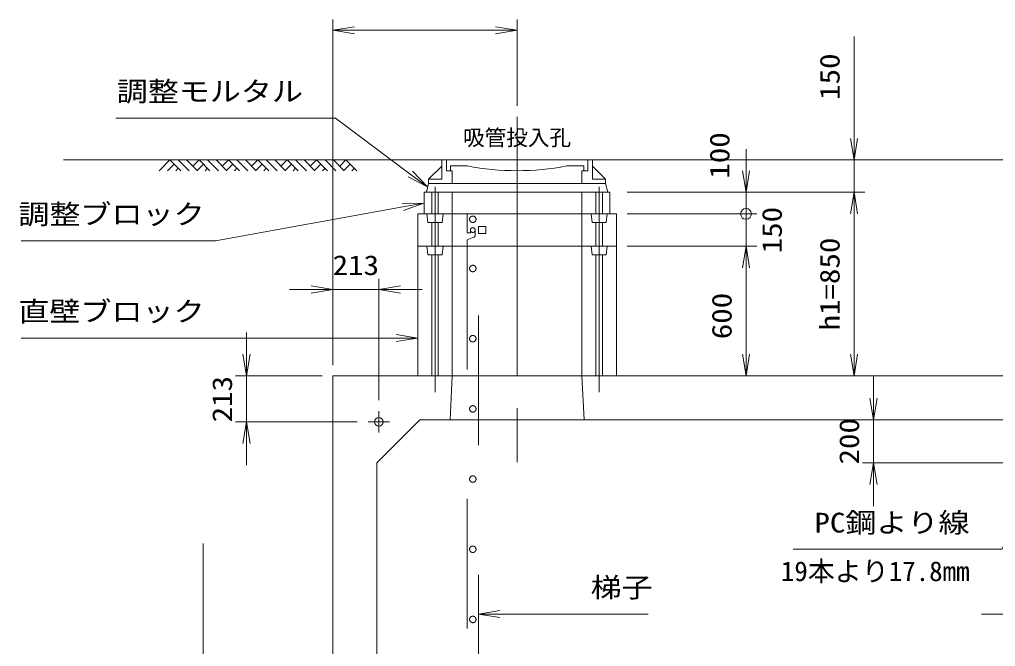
# Model space of a CAD drawing. Units: millimetres at full size. Extents: x 47000 to 89000, y 0 to 29700.
# Drawn here: x 65213 to 69732, y 13322 to 16225 of the extents above; entities that cross this region are included whole.
import ezdxf
from ezdxf.enums import TextEntityAlignment as Align

# ---------------------------------------------------------------- set-up
doc = ezdxf.new("R2010")
doc.units = ezdxf.units.MM
doc.header["$LTSCALE"] = 100
doc.linetypes.add('CHAIN', pattern=[18.5, 12, -1.5, 3.5, -1.5])
doc.linetypes.add('DASHED_SPACED', pattern=[12, 6, -6])
for name, color, linetype, lineweight in [('0_2', 4, 'Continuous', 13), ('FRP', 4, 'DASHED_SPACED', 13), ('寸法', 6, 'Continuous', 13), ('文字', 2, 'Continuous', 13), ('ﾊｯﾁﾝｸﾞ', 4, 'Continuous', 9)]:
    doc.layers.add(name, color=color, linetype=linetype, lineweight=lineweight)
doc.styles.add('ＭＳ ゴシック', font='')
doc.styles.get('ＭＳ ゴシック').set_extended_font_data('MS Gothic')

# ---------------------------------------------------------------- blocks, each defined once
blk = doc.blocks.new('open_arrow')
at = {"color": 0, "linetype": 'Continuous', "lineweight": -2}
blk.add_lwpolyline([(7.5, 1.25), (0, 0), (7.5, -1.25)], dxfattribs=at)
blk = doc.blocks.new('dimension_origin')
at = {"color": 0, "linetype": 'Continuous', "lineweight": -2}
blk.add_circle((0, 0), 1.25, dxfattribs=at)

msp = doc.modelspace()

# ---------------------------------------------------------------- linework, layer by layer
at = {"layer": '0_2', "color": 2, "linetype": 'CHAIN'}
for p, q in [((67517, 15775), (67517, 14175)), ((67137, 15450), (67137, 14500)), ((67897, 15450), (67897, 14500)), ((66877, 14412), (66877, 14312)), ((66827, 14362), (66927, 14362))]:
    msp.add_line(p, q, dxfattribs=at)
at = {"layer": '0_2'}
for p, q in [((71517, 15575), (65417, 15575)), ((67107, 15485), (67168, 15546)), ((67168, 15575), (67866, 15575)), ((67168, 15485), (67168, 15575)), ((67190, 15525), (67190, 15575)), ((67208.5, 15547), (67287, 15547)), ((67208.5, 15525), (67208.5, 15547)), ((67747, 15547), (67825.5, 15547)), ((67825.5, 15525), (67825.5, 15547)), ((67844, 15525), (67844, 15575)), ((67866, 15485), (67866, 15575)), ((67866, 15546), (67927, 15485)), ((67190, 15525), (67217, 15525)), ((67217, 15465), (67217, 15525)), ((67817, 15525), (67844, 15525)), ((67817, 15465), (67817, 15525)), ((67107, 15465), (67107, 15485)), ((67107, 15485), (67168, 15485)), ((67107, 15465), (67927, 15465)), ((67927, 15485), (67866, 15485)), ((67927, 15465), (67927, 15485)), ((67107, 15425), (67927, 15425))]:
    msp.add_line(p, q, dxfattribs=at)
msp.add_lwpolyline([(67107, 15465), (67927, 15465), (67937, 15425), (67097, 15425)], close=True, dxfattribs=at)
at = {"layer": '0_2', "color": 3}
for points in [[(67087, 15325), (67947, 15325), (67947, 15425), (67087, 15425)], [(67217, 15175), (67817, 15175), (67817, 15425), (67217, 15425)], [(67217, 15325), (67817, 15325), (67817, 15425), (67217, 15425)], [(67057, 15175), (67977, 15175), (67977, 15325), (67057, 15325)], [(67057, 14575), (67977, 14575), (67977, 15175), (67057, 15175)], [(67217, 14575), (67817, 14575), (67817, 15175), (67217, 15175)], [(66664, 12119), (70270, 12119), (70270, 14575), (66664, 14575)], [(67207, 14372), (67827, 14372), (67817, 14575), (67217, 14575)], [(67067, 12322), (69867, 12322), (70067, 12522), (70067, 14172), (69867, 14372), (67067, 14372), (66867, 14172), (66867, 12522)]]:
    msp.add_lwpolyline(points, close=True, dxfattribs=at)
at = {"layer": '0_2', "linetype": 'DASHED_SPACED'}
for points in [[(67152, 15325), (67122, 15325), (67122, 15425), (67152, 15425)], [(67882, 15325), (67912, 15325), (67912, 15425), (67882, 15425)], [(67169.5, 15285), (67104.5, 15285), (67099.5, 15325), (67174.5, 15325)], [(67864.5, 15285), (67929.5, 15285), (67934.5, 15325), (67859.5, 15325)], [(67152, 15175), (67122, 15175), (67122, 15285), (67152, 15285)], [(67882, 15175), (67912, 15175), (67912, 15285), (67882, 15285)], [(67169.5, 15135), (67104.5, 15135), (67099.5, 15175), (67174.5, 15175)], [(67864.5, 15135), (67929.5, 15135), (67934.5, 15175), (67859.5, 15175)], [(67152, 14575), (67122, 14575), (67122, 15135), (67152, 15135)], [(67882, 14575), (67912, 14575), (67912, 15135), (67882, 15135)]]:
    msp.add_lwpolyline(points, close=True, dxfattribs=at)
at = {"layer": '0_2', "color": 3}
msp.add_lwpolyline([(67217, 15425), (67817, 15425), (67217, 15425)], dxfattribs=at)
at = {"layer": '0_2'}
msp.add_lwpolyline([(66517, 11799), (66064, 11799), (66064, 13799)], dxfattribs=at)
at = {"layer": '0_2', "color": 3}
msp.add_circle((66877, 14362), 20, dxfattribs=at)
at = {"layer": '0_2'}
msp.add_arc((67517, 16738.3), 1213.3, 259.0723, 280.9277, dxfattribs=at)
at = {"layer": 'FRP'}
for p, q in [((67323, 15250), (67323, 15225.9)), ((67316.5, 15216.6), (67286, 15205))]:
    msp.add_line(p, q, dxfattribs=at)
msp.add_lwpolyline([(67286, 15205), (67286, 11854), (67338, 11854), (67338, 15325), (67286, 15325), (67286, 15237), (67301, 15237), (67301, 15250)], dxfattribs=at)
msp.add_lwpolyline([(67338, 15234), (67372, 15234), (67372, 15266), (67338, 15266)], close=True, dxfattribs=at)
for centre, radius in [((67312, 15300), 15), ((67312, 15250), 11), ((67312, 15072), 15), ((67312, 14747), 15), ((67312, 14422), 15), ((67312, 14097), 15), ((67312, 13772), 15), ((67312, 13447), 15)]:
    msp.add_circle(centre, radius, dxfattribs=at)
for centre, radius, start, end in [((67312, 15250), 11, 90, 180), ((67312, 15250), 11, 0, 90), ((67313, 15225.9), 10, 290.7256, 0)]:
    msp.add_arc(centre, radius, start, end, dxfattribs=at)
at = {"layer": '寸法'}
for p, q in [((66664, 14625), (66664, 16225)), ((67517, 15825), (67517, 16225)), ((66664, 16175), (67517, 16175)), ((69077, 15225), (69077, 16145.8)), ((68577, 15225), (68577, 15625)), ((68027, 15575), (69127, 15575)), ((68027, 15425), (69127, 15425)), ((68027, 15425), (69127, 15425)), ((68027, 15425), (68627, 15425)), ((68577, 15425), (68577, 14975)), ((69077, 14575), (69077, 15425)), ((68027, 15325), (68627, 15325)), ((68027, 15325), (68627, 15325)), ((68027, 15175), (68627, 15175)), ((68027, 15175), (68627, 15175)), ((68577, 15175), (68577, 14575)), ((66664, 14625), (66664, 15025)), ((66877, 14462), (66877, 15025)), ((66464, 14975), (67077, 14975)), ((66264, 14775), (66264, 14162)), ((66614, 14575), (66214, 14575)), ((68027, 14575), (69127, 14575)), ((68027, 14575), (68627, 14575)), ((69167, 14572), (69167, 13972)), ((69817, 14372), (69117, 14372)), ((66777, 14362), (66214, 14362)), ((70017, 14172), (69117, 14172)), ((70267, 13472), (69667, 13472))]:
    msp.add_line(p, q, dxfattribs=at)
for points in [[(67102.2, 15449.5), (67022.2, 15509.5), (66675.8, 15768.8), (65659.2, 15768.8)], [(67085.9, 15375.1), (66987.5, 15357.2), (66120.3, 15200), (65220.3, 15200)], [(67057, 14750), (66957, 14750), (66120.3, 14750), (65220.3, 14750)], [(70057, 14362), (70012.3, 14272.6), (69762, 13772), (68795.3, 13772)], [(67338, 13472), (67438, 13472), (67807.4, 13472), (68124.1, 13472)]]:
    msp.add_lwpolyline(points, dxfattribs=at)
at = {"layer": 'ﾊｯﾁﾝｸﾞ'}
for p, q in [((65859.4, 15525), (65909.4, 15575)), ((65898.2, 15525), (65928.8, 15555.6)), ((65909.4, 15575), (65959.4, 15525)), ((65948.2, 15575), (65998.2, 15525)), ((65987.1, 15575), (66037.1, 15525)), ((66016.2, 15545.9), (66045.2, 15575)), ((66035.6, 15526.5), (66064.7, 15555.6)), ((66045.2, 15575), (66095.2, 15525)), ((66084.1, 15575), (66134.1, 15525)), ((66123, 15575), (66173, 15525)), ((66152.1, 15545.9), (66181.1, 15575)), ((66171.5, 15526.5), (66200.6, 15555.6)), ((66181.1, 15575), (66231.1, 15525)), ((66220, 15575), (66270, 15525)), ((66258.9, 15575), (66308.9, 15525)), ((66287.9, 15545.9), (66317, 15575)), ((66307.4, 15526.5), (66336.4, 15555.6)), ((66317, 15575), (66367, 15525)), ((66355.9, 15575), (66405.9, 15525)), ((66394.8, 15575), (66444.8, 15525)), ((66423.8, 15545.9), (66452.9, 15575)), ((66443.3, 15526.5), (66472.3, 15555.6)), ((66452.9, 15575), (66502.9, 15525)), ((66491.8, 15575), (66541.8, 15525)), ((66530.7, 15575), (66580.7, 15525)), ((66559.7, 15545.9), (66588.8, 15575)), ((66579.2, 15526.5), (66608.2, 15555.6)), ((66588.8, 15575), (66638.8, 15525)), ((66627.7, 15575), (66677.7, 15525)), ((66666.5, 15575), (66716.5, 15525)), ((66695.6, 15545.9), (66724.6, 15575)), ((66715, 15526.5), (66744.1, 15555.6)), ((66724.6, 15575), (66774.6, 15525)), ((65937.1, 15525), (65948.2, 15536.1)), ((66073, 15525), (66084.1, 15536.1)), ((66208.9, 15525), (66220, 15536.1)), ((66344.8, 15525), (66355.9, 15536.1)), ((66480.7, 15525), (66491.8, 15536.1)), ((66616.5, 15525), (66627.7, 15536.1)), ((66752.4, 15525), (66763.5, 15536.1))]:
    msp.add_line(p, q, dxfattribs=at)

# ---------------------------------------------------------------- block references
at = {"layer": '寸法', "xscale": 13.3, "yscale": 13.3}
for p in [(66664, 16175), (66877, 14975), (67338, 13472)]:
    msp.add_blockref('open_arrow', p, dxfattribs=at)
at = {"layer": '寸法'}
for name, p, xscale, yscale, rotation in [('open_arrow', (67517, 16175), 13.3, 13.3, 180), ('open_arrow', (69077, 15575), 13.3, 13.3, 90), ('open_arrow', (67102.2, 15449.5), 13.3, 13.3, 143.2), ('open_arrow', (68577, 15425), 13.3, 13.3, 90), ('open_arrow', (69077, 15425), 13.3, 13.3, 270), ('open_arrow', (69077, 15425), 13.3, 13.3, 270), ('open_arrow', (67085.9, 15375.1), 13.3, 13.3, 190.3), ('dimension_origin', (68577, 15325), 20, 20, 90), ('dimension_origin', (68577, 15325), 20, 20, 270), ('open_arrow', (68577, 15175), 13.3, 13.3, 270), ('open_arrow', (68577, 15175), 13.3, 13.3, 270), ('open_arrow', (66664, 14975), 13.3, 13.3, 180), ('open_arrow', (67057, 14750), 13.3, 13.3, 180), ('open_arrow', (66264, 14575), 13.3, 13.3, 90), ('open_arrow', (68577, 14575), 13.3, 13.3, 90), ('open_arrow', (69077, 14575), 13.3, 13.3, 90), ('open_arrow', (69167, 14372), 13.3, 13.3, 90), ('open_arrow', (66264, 14362), 13.3, 13.3, 270), ('open_arrow', (69167, 14172), 13.3, 13.3, 270)]:
    msp.add_blockref(name, p, dxfattribs=dict(at, xscale=xscale, yscale=yscale, rotation=rotation))

# ---------------------------------------------------------------- texts
at = {"layer": '寸法', "style": 'ＭＳ ゴシック', "width": 1.15}
for s, p in [('150', (68964.5, 15960.4)), ('100', (68454.6, 15595.4)), ('150', (68696.9, 15250)), ('h1=850', (68964.5, 15000)), ('600', (68464.5, 14852.1)), ('213', (66151.5, 14467)), ('200', (69054.5, 14272))]:
    msp.add_text(s, height=91.64, rotation=90, dxfattribs=at).set_placement(p, align=Align.MIDDLE_CENTER)
for s, p in [('調整モルタル', (66525.8, 15818.8)), ('調整ブロック', (66070.3, 15250)), ('直壁ブロック', (66070.3, 14800)), ('PC鋼より線', (69612, 13822))]:
    msp.add_text(s, height=91.64, dxfattribs=at).set_placement(p, align=Align.BOTTOM_RIGHT)
msp.add_text('213', height=91.64, dxfattribs=at).set_placement((66770.5, 15087.5), align=Align.MIDDLE_CENTER)
at = {"layer": '寸法', "color": 3, "style": 'ＭＳ ゴシック'}
msp.add_text('19本より17.8mm', height=91.64, dxfattribs=at).set_placement((69612, 13597), align=Align.BOTTOM_RIGHT)
at = {"layer": '寸法', "style": 'ＭＳ ゴシック', "width": 1.15}
msp.add_text('梯子', height=91.64, dxfattribs=at).set_placement((67857.4, 13522), align=Align.BOTTOM_LEFT)
at = {"layer": '文字', "style": 'ＭＳ ゴシック'}
msp.add_text('吸管投入孔', height=73.31, dxfattribs=at).set_placement((67517, 15715), align=Align.TOP_CENTER)

doc.saveas('drawing.dxf')
